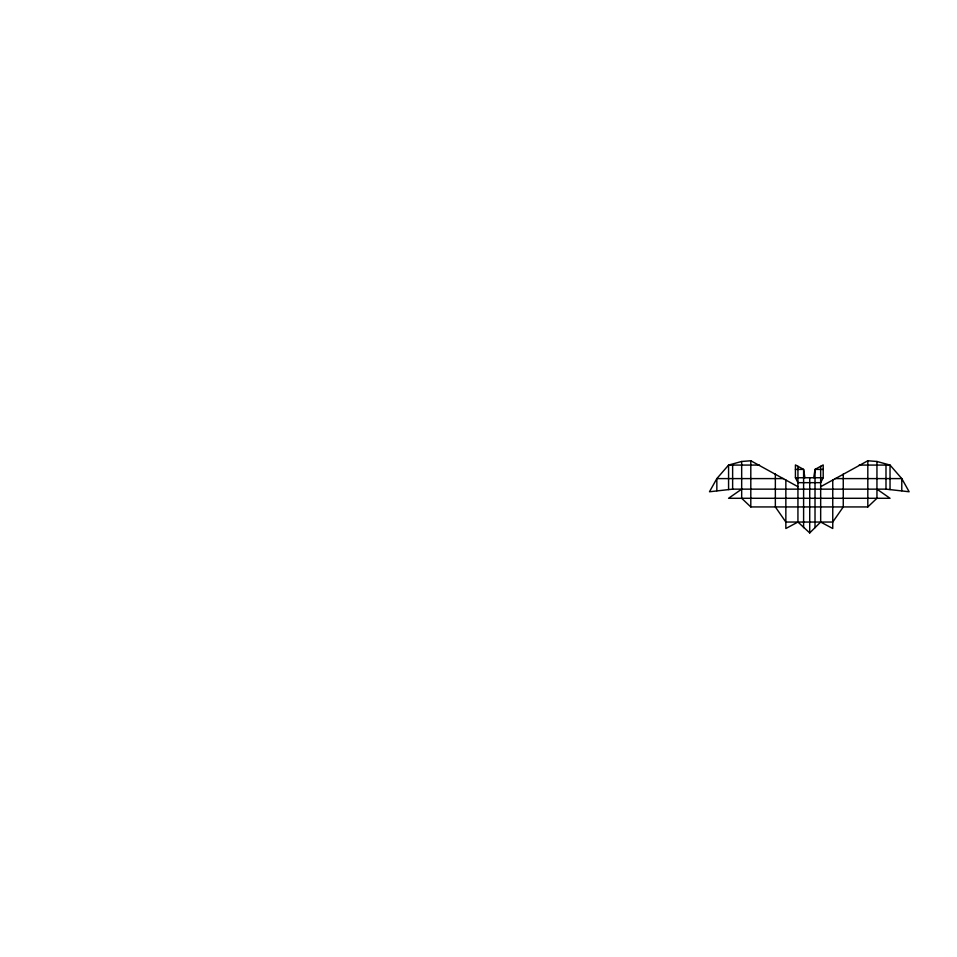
<?xml version="1.0" encoding="UTF-8"?>
<svg xmlns="http://www.w3.org/2000/svg" width="957" height="957" viewBox="0 0 957 957"><rect width="100%" height="100%" fill="white"/><g stroke="black" fill="none" stroke-linecap="round" stroke-linejoin="round"><path stroke-width="1.44" d="M797.947 466.31L797.935 522.043L809.718 532.917L820.675 522.043L820.663 466.31M813.713 477.746L815.017 469.409L823.199 464.923L823.199 477.746L820.675 482.663L797.935 482.663L795.423 477.746L795.423 464.923L803.605 469.409L804.909 477.746M797.935 486.706L750.802 460.76L741.675 461.477L741.675 498.286L750.802 506.935L867.82 506.935L876.947 498.286L876.947 461.477L867.82 460.76L820.675 486.706M741.675 489.159L728.576 498.286L890.034 498.286L876.947 489.159L732.631 489.147L709.472 491.766L716.841 478.596L728.576 465.078L741.675 461.477M797.935 522.043L785.853 528.515L785.853 479.912M876.947 489.159L885.991 489.147L909.15 491.766L901.781 478.596L890.034 465.078L876.947 461.477M759.463 465.078L728.576 465.078L728.576 489.553M859.159 465.078L890.034 465.078L890.034 489.553M795.423 469.409L803.605 469.409L803.605 527.666M823.199 469.409L815.017 469.409L815.017 527.666M795.423 477.746L823.199 477.746M783.52 478.596L716.841 478.596L716.841 490.75M835.102 478.596L901.781 478.596L901.781 490.75M820.675 522.043L832.757 528.515L832.757 479.912M885.991 465.078L885.991 489.147M867.82 460.76L867.82 506.935M843.261 474.014L843.261 506.935L832.757 522.043L785.853 522.043L775.349 506.935L775.349 474.014M809.718 477.746L809.718 532.917M750.802 460.76L750.802 506.935M732.631 465.078L732.631 489.147"/></g></svg>
